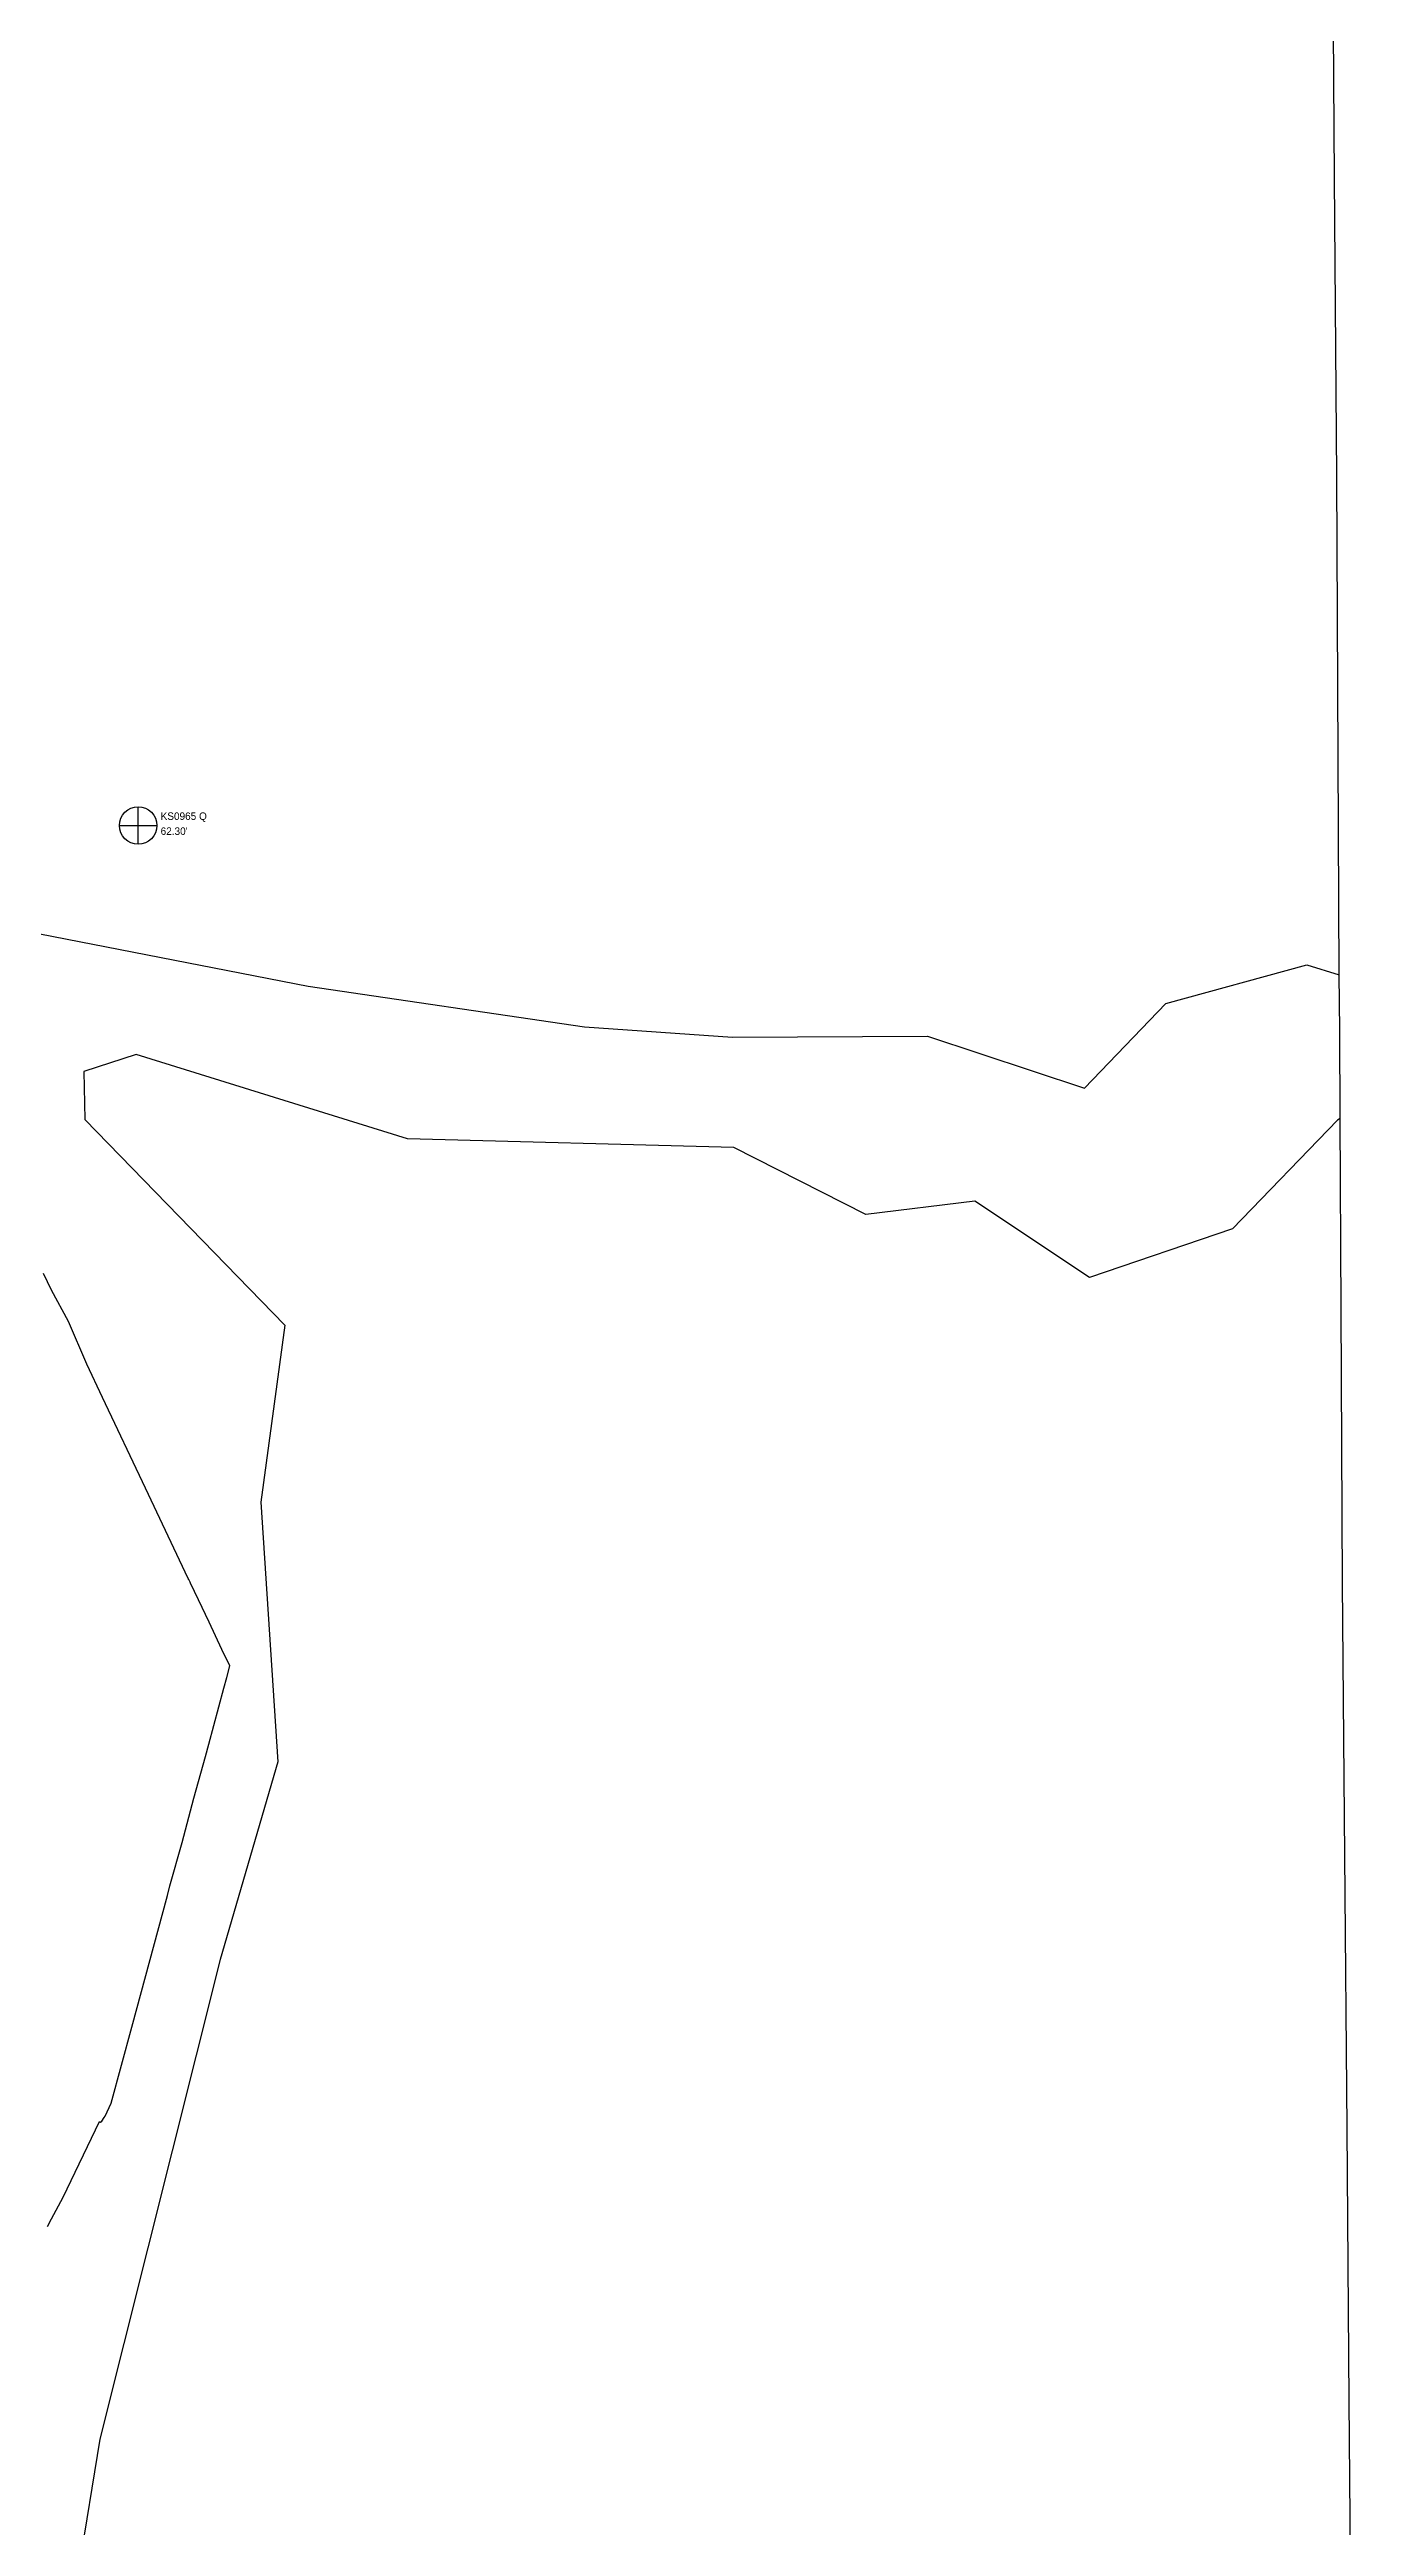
# Model space of a CAD drawing. Extents: x 6576311 to 6728256, y 2029764 to 2237541.
# Drawn here: x 6674927 to 6681187, y 2168660 to 2180567 of the extents above; entities that cross this region are included whole.
import ezdxf

# ---------------------------------------------------------------- set-up
doc = ezdxf.new("R2010")
doc.units = 21
for name, color, linetype in [('BENCHMARKS', 2, 'Continuous'), ('BM_LABELS', 2, 'Continuous'), ('COUNTY_BOUNDARY', 40, 'Continuous'), ('PLSS_QQ', 8, 'Continuous'), ('PLSS_SECTION', 7, 'Continuous'), ('PLSS_TWP', 7, 'Continuous')]:
    doc.layers.add(name, color=color, linetype=linetype)

msp = doc.modelspace()

# ---------------------------------------------------------------- linework, layer by layer
at = {"layer": 'BENCHMARKS'}
for p, q in [((6675263, 2176837, 62), (6675443, 2176837, 62)), ((6675353, 2176747, 62), (6675353, 2176927, 62))]:
    msp.add_line(p, q, dxfattribs=at)
msp.add_circle((6675353, 2176837, 62), 90, dxfattribs=at)
at = {"layer": 'COUNTY_BOUNDARY'}
msp.add_lwpolyline([(6674917, 2170103), (6674937, 2170139), (6674993, 2170243), (6675167, 2170607), (6675172, 2170604), (6675179, 2170608), (6675190, 2170627), (6675194, 2170633), (6675223, 2170695), (6675323, 2171060), (6675494, 2171693), (6675506, 2171740), (6675564, 2171949), (6675621, 2172162), (6675677, 2172362), (6675693, 2172421), (6675765, 2172690), (6675779, 2172742), (6675794, 2172797), (6675756, 2172876), (6675694, 2173008), (6675643, 2173115), (6675605, 2173195), (6675603, 2173199), (6675596, 2173213), (6675594, 2173218), (6675388, 2173652), (6675181, 2174087), (6675106, 2174247), (6675018, 2174452), (6674936, 2174604), (6674898, 2174683)], dxfattribs=at)
at = {"layer": 'PLSS_QQ'}
for points in [[(6681129, 2176120), (6681124, 2177165), (6681117, 2178514), (6681106, 2179949), (6681096, 2181385)], [(6673143, 2180651), (6672658, 2180215), (6672929, 2177781), (6674615, 2176368), (6676170, 2176064), (6677499, 2175870), (6678211, 2175819), (6679148, 2175825), (6679904, 2175574), (6680294, 2175982), (6680973, 2176168), (6681129, 2176120)], [(6681133, 2175428), (6681121, 2175421), (6680616, 2174898), (6679927, 2174664), (6679376, 2175031), (6678852, 2174967), (6678218, 2175289), (6676648, 2175331), (6675343, 2175736), (6675092, 2175654), (6675097, 2175423), (6676059, 2174435), (6675943, 2173585), (6676024, 2172336), (6675747, 2171386), (6675169, 2169080), (6675068, 2168462)], [(6681187, 2167954), (6681177, 2169265), (6681166, 2170575), (6681156, 2171885), (6681145, 2173195), (6681138, 2174512), (6681133, 2175428)]]:
    msp.add_lwpolyline(points, dxfattribs=at)
at = {"layer": 'PLSS_SECTION'}
msp.add_lwpolyline([(6681187, 2167954), (6681177, 2169265), (6681166, 2170575), (6681156, 2171885), (6681145, 2173195), (6681138, 2174512), (6681133, 2175428), (6681131, 2175854), (6681129, 2176120), (6681124, 2177165), (6681117, 2178514), (6681106, 2179949), (6681096, 2181385)], dxfattribs=at)
msp.add_lwpolyline([(6681187, 2167954), (6681177, 2169265), (6681166, 2170575), (6681156, 2171885), (6681145, 2173195), (6681138, 2174512), (6681133, 2175428), (6681131, 2175854), (6681129, 2176120), (6681124, 2177165), (6681117, 2178514), (6681106, 2179949), (6681096, 2181385)], dxfattribs=at)
at = {"layer": 'PLSS_TWP'}
msp.add_lwpolyline([(6681187, 2167954), (6681177, 2169265), (6681166, 2170575), (6681156, 2171885), (6681145, 2173195), (6681138, 2174512), (6681133, 2175428), (6681131, 2175854), (6681129, 2176120), (6681124, 2177165), (6681117, 2178514), (6681106, 2179949), (6681096, 2181385)], dxfattribs=at)
msp.add_lwpolyline([(6681187, 2167954), (6681177, 2169265), (6681166, 2170575), (6681156, 2171885), (6681145, 2173195), (6681138, 2174512), (6681133, 2175428), (6681131, 2175854), (6681129, 2176120), (6681124, 2177165), (6681117, 2178514), (6681106, 2179949), (6681096, 2181385)], dxfattribs=at)

# ---------------------------------------------------------------- texts
at = {"layer": 'BM_LABELS'}
for s, p in [('KS0965 Q', (6675461, 2176864, 62)), ("62.30'", (6675461, 2176792, 62))]:
    msp.add_text(s, height=36, dxfattribs=at).set_placement(p)

doc.saveas('drawing.dxf')
